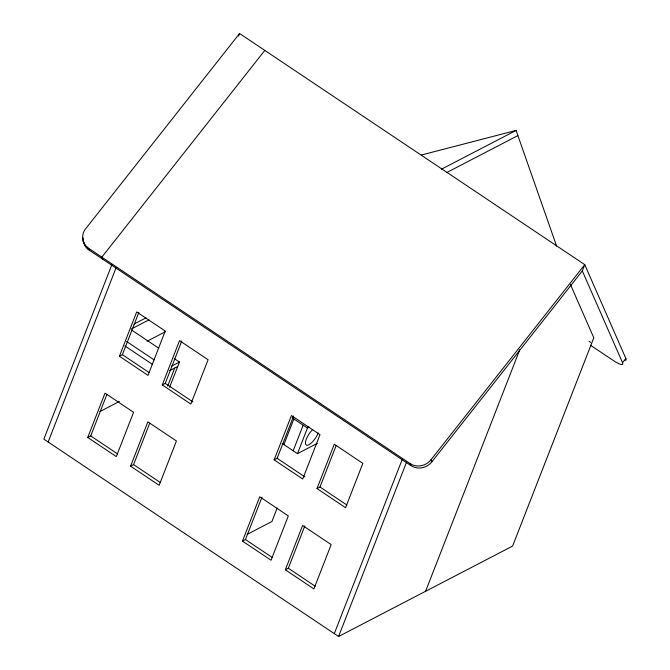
<?xml version="1.0" encoding="UTF-8"?>
<svg xmlns="http://www.w3.org/2000/svg" width="670" height="670" viewBox="0 0 670 670"><rect width="100%" height="100%" fill="white"/><g stroke="black" fill="none" stroke-linecap="round" stroke-linejoin="round"><path stroke-width="1" d="M83.7 242.699L85.685 245.798L88.507 248.227L409.898 463.456A15.033 13.752 -23.7 0 0 431.061 459.67L584.759 264.667L582.314 270.931L431.957 461.705A15.033 13.752 -23.7 0 1 410.785 465.491L89.395 250.262C82.544 245.655 80.165 234.961 85.869 228.503L239.567 33.5L584.759 264.667L625.864 358.458A15.033 3.057 38.2 0 1 624.984 360.318M111.773 264.935L43.852 439.135L338.576 636.5L512.6 546.083L593.804 337.822L570.438 284.499M48.139 441.999L116.195 267.447M238.52 36.188L239.567 33.5M87.737 437.468L105.006 393.164L133.581 412.293L116.304 456.605L87.737 437.468L90.726 435.919L106.873 394.496M119.402 356.231L136.68 311.927L165.247 331.055L147.978 375.368L119.402 356.231L122.392 354.681L138.916 312.295M130.583 466.169L147.861 421.857L176.428 440.986L159.15 485.298L130.583 466.169L133.573 464.611L149.72 423.197M162.257 384.932L179.535 340.62L208.102 359.748L190.824 404.06L162.257 384.932L165.247 383.374L181.771 340.997M167.701 386.054L174.719 368.039M169.577 387.344L179.443 362.051L174.259 358.584M242.473 541.1L259.751 496.788L288.318 515.917L271.048 560.229L242.473 541.1L245.463 539.543L261.987 497.157M274.147 459.863L291.425 415.551L319.992 434.679L302.714 478.991L274.147 459.863L277.137 458.305L293.661 415.928M283.896 444.57L293.879 418.968M293.175 450.784L303.158 425.182M282.179 443.423L297.463 453.657L308.133 426.279M277.221 507.944L271.928 521.503L247.113 534.4M285.328 569.793L302.606 525.481L331.173 544.618L313.895 588.922L285.328 569.793L288.318 568.244L304.842 525.858M317.002 488.556L334.28 444.244L362.847 463.38L345.569 507.693L317.002 488.556L319.992 487.006L336.139 445.583M334.297 633.627L402.352 459.076M338.576 636.5L406.497 462.3M425.592 591.292L519.836 349.556M264.801 50.401L101.832 257.154L102.728 259.19M590.563 345.276L613.1 360.368A15.033 3.057 38.2 0 0 622.531 362.688L625.864 358.458M134.084 324.046L146.001 317.848M131.228 329.054L148.857 319.9M441.505 169.175L516.084 130.424L556.603 246.066M446.999 172.424L517.893 135.583M147.023 341.264L165.431 331.7M171.436 366.214L179.443 362.051M169.703 370.644L177.709 366.482M99.947 411.548L119.335 401.472M309.255 427.117L307.446 428.055L292.145 417.804M297.463 453.657L317.387 443.306M421.329 155.03L516.084 130.424M589.081 341.264L590.672 342.32M131.973 330.268L158.731 348.182M126.58 341.466L154.092 359.891M124.846 345.887L152.366 364.321M122.392 354.681L149.234 372.654M165.247 383.374L192.952 401.933M277.137 458.305L304.842 476.856M319.992 487.006L346.826 504.979M90.726 435.919L117.56 453.892M133.573 464.611L160.415 482.584M245.463 539.543L272.305 557.515M288.318 568.244L315.151 586.216M582.314 270.931L622.531 362.688M431.061 459.67L431.957 461.705M409.898 463.456L410.785 465.491M88.507 248.227L89.395 250.262M86.999 247.104L87.896 249.14M82.578 237.314L83.474 239.349M82.695 239.173L83.289 240.53M85.685 245.798L86.581 247.833M83.072 240.974L83.959 243.009L83.582 241.208M84.579 244.316L85.475 246.351M318.233 432.879A10.913 3.811 -56.2 0 1 306.374 445.106A10.913 3.811 -56.2 0 1 312.304 429.889"/></g></svg>
